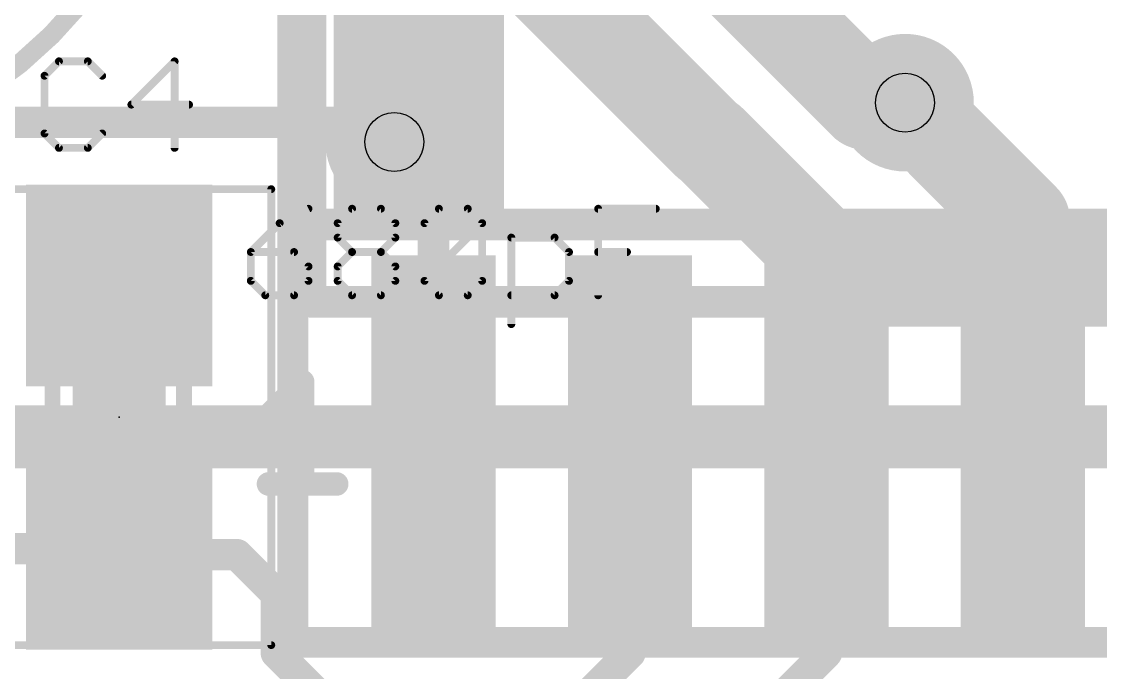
# Model space of a CAD drawing. Extents: x -25 to 82, y -12 to 21.
# Drawn here: x 17.02 to 24, y 4.07 to 8.27 of the extents above; entities that cross this region are included whole.
import ezdxf

# ---------------------------------------------------------------- set-up
doc = ezdxf.new("R2010")
doc.units = 0
for name, color, linetype in [('1', 12, 'CONTINUOUS'), ('16', 132, 'CONTINUOUS'), ('18', 110, 'CONTINUOUS'), ('21', 53, 'CONTINUOUS'), ('23', 53, 'CONTINUOUS'), ('25', 253, 'CONTINUOUS'), ('27', 253, 'CONTINUOUS'), ('29', 253, 'CONTINUOUS'), ('31', 253, 'CONTINUOUS'), ('35', 253, 'CONTINUOUS'), ('39', 12, 'CONTINUOUS'), ('44', 253, 'CONTINUOUS'), ('51', 53, 'CONTINUOUS')]:
    doc.layers.add(name, color=color, linetype=linetype)

# ---------------------------------------------------------------- blocks, each defined once
blk = doc.blocks.new('RECT')
blk.add_solid([(-0.5, -0.5), (0.5, -0.5), (-0.5, 0.5), (0.5, 0.5)])
blk = doc.blocks.new('ROUNDV')
at = {"const_width": 0.5}
blk.add_lwpolyline([(0, -0.25, 1), (0, 0.25, 1), (0, -0.25)], format="xyb", dxfattribs=at)

msp = doc.modelspace()

# ---------------------------------------------------------------- linework, layer by layer
at = {"layer": '1'}
for points, const_width in [([(22.8408, 7.8548, 1), (22.6252, 7.6392)], 0.3048), ([(19.4669, 7.5289, 1), (19.3951, 7.4571)], 0.1016), ([(19.7358, 7.239, 1), (19.6342, 7.239)], 0.1016), ([(19.6491, 7.2031, 1), (19.7209, 7.2749)], 0.1016), ([(23.6474, 6.985, 1), (23.3426, 6.985)], 0.3048), ([(23.3872, 6.8772, 1), (23.6028, 7.0928)], 0.3048), ([(22.3012, 5.588, 1), (22.1488, 5.588)], 0.1524), ([(21.0058, 5.56, 1), (20.9042, 5.56)], 0.1016), ([(22.2758, 5.56, 1), (22.1742, 5.56)], 0.1016), ([(23.3426, 5.56, 1), (23.6474, 5.56)], 0.3048), ([(19.6342, 5.56, 1), (19.7358, 5.56)], 0.1016), ([(22.1488, 5.56, 1), (22.3012, 5.56)], 0.1524), ([(17.6889, 4.9009, 1), (17.6171, 4.8291)], 0.1016), ([(17.653, 4.8142, 1), (17.653, 4.9158)], 0.1016), ([(17.692, 4.8768, 1), (17.692, 4.7752)], 0.1016), ([(17.6561, 4.7901, 1), (17.7279, 4.8619)], 0.1016), ([(18.4509, 4.8619, 1), (18.3791, 4.7901)], 0.1016), ([(18.415, 4.7752, 1), (18.415, 4.8768)], 0.1016), ([(18.7198, 4.572, 1), (18.6182, 4.572)], 0.1016), ([(18.6331, 4.5361, 1), (18.7049, 4.6079)], 0.1016), ([(18.7049, 4.2269, 1), (18.6331, 4.1551)], 0.1016), ([(20.9909, 4.1551, 1), (20.9191, 4.2269)], 0.1016), ([(22.2609, 4.1551, 1), (22.1891, 4.2269)], 0.1016), ([(18.6182, 4.191, 1), (18.7198, 4.191)], 0.1016), ([(20.9042, 4.191, 1), (21.0058, 4.191)], 0.1016), ([(22.1742, 4.191, 1), (22.2758, 4.191)], 0.1016)]:
    msp.add_lwpolyline(points, format="xyb", dxfattribs=dict(at, const_width=const_width))
for points, const_width in [([(22.733, 7.747), (23.495, 6.985)], 0.6096), ([(19.431, 7.493), (19.685, 7.239)], 0.2032), ([(19.685, 7.239), (19.685, 5.56)], 0.2032), ([(23.495, 6.985), (23.495, 5.56)], 0.6096), ([(22.225, 5.56), (22.225, 5.588)], 0.3048), ([(20.955, 4.191), (20.955, 5.56)], 0.2032), ([(22.225, 4.191), (22.225, 5.56)], 0.2032), ([(15.621, 4.865), (17.653, 4.865)], 0.2032), ([(17.692, 4.826), (17.653, 4.865)], 0.2032), ([(18.415, 4.826), (17.692, 4.826)], 0.2032), ([(18.669, 4.572), (18.415, 4.826)], 0.2032), ([(18.669, 4.191), (18.669, 4.572)], 0.2032), ([(18.923, 3.937), (18.669, 4.191)], 0.2032), ([(20.574, 2.54), (22.225, 4.191)], 0.2032), ([(20.701, 3.937), (20.955, 4.191)], 0.2032)]:
    msp.add_lwpolyline(points, dxfattribs=dict(at, const_width=const_width))
at = {"layer": '16'}
for points, const_width in [([(14.986, 15.24), (22.479, 7.747)], 0.6096), ([(14.605, 14.351), (21.463, 7.493)], 0.6096), ([(22.479, 7.747), (22.733, 7.747)], 0.6096), ([(19.304, 7.62), (19.431, 7.493)], 0.254), ([(21.47, 7.493), (22.359, 6.604)], 0.6096), ([(13.335, 7.62), (19.304, 7.62)], 0.2032), ([(21.463, 7.493), (21.47, 7.493)], 0.4064), ([(22.359, 6.604), (29.464, 6.604)], 0.6096), ([(9.525, 5.588), (29.845, 5.588)], 0.4064)]:
    msp.add_lwpolyline(points, dxfattribs=dict(at, const_width=const_width))
for points, const_width in [([(22.479, 7.8994, 1), (22.479, 7.5946)], 0.3048), ([(22.733, 7.5946, 1), (22.733, 7.8994)], 0.3048), ([(22.3712, 7.6392, 1), (22.5868, 7.8548)], 0.3048), ([(19.3489, 7.6649, 1), (19.2591, 7.5751)], 0.127), ([(21.5778, 7.6008, 1), (21.3622, 7.3852)], 0.3048), ([(21.3552, 7.3852, 1), (21.5708, 7.6008)], 0.3048), ([(19.304, 7.5692, 1), (19.304, 7.6708)], 0.1016), ([(21.463, 7.5946, 1), (21.463, 7.3914)], 0.2032), ([(21.47, 7.3914, 1), (21.47, 7.5946)], 0.2032), ([(19.3861, 7.4481, 1), (19.4759, 7.5379)], 0.127), ([(22.359, 6.7564, 1), (22.359, 6.4516)], 0.3048), ([(22.2512, 6.4962, 1), (22.4668, 6.7118)], 0.3048)]:
    msp.add_lwpolyline(points, format="xyb", dxfattribs=dict(at, const_width=const_width))
at = {"layer": '21'}
for points, const_width in [([(18.6182, 5.7238), (18.8385, 5.9442)], 0.1524), ([(18.8385, 5.9442), (18.8385, 5.2832)], 0.1524), ([(17.6225, 5.715), (17.6835, 5.715)], 0.5588), ([(18.6182, 5.2832), (19.0588, 5.2832)], 0.1524)]:
    msp.add_lwpolyline(points, dxfattribs=dict(at, const_width=const_width))
for points, const_width in [([(18.8766, 5.9442, 1), (18.8004, 5.9442)], 0.0762), ([(18.8655, 5.9172, 1), (18.8116, 5.9711)], 0.0762), ([(17.6225, 5.8547, 1), (17.6225, 5.5753)], 0.2794), ([(17.6835, 5.5753, 1), (17.6835, 5.8547)], 0.2794), ([(18.5913, 5.7508, 1), (18.6451, 5.6969)], 0.0762), ([(18.6182, 5.3213, 1), (18.6182, 5.2451)], 0.0762), ([(18.8004, 5.2832, 1), (18.8766, 5.2832)], 0.0762), ([(19.0588, 5.2451, 1), (19.0588, 5.3213)], 0.0762)]:
    msp.add_lwpolyline(points, format="xyb", dxfattribs=dict(at, const_width=const_width))
at = {"layer": '23'}
msp.add_point((17.653, 5.715), dxfattribs=at)
at = {"layer": '25', "const_width": 0.0508}
for points in [[(17.2636, 8.0142), (17.1704, 7.921)], [(17.45, 8.0142), (17.2636, 8.0142)], [(17.5433, 7.921), (17.45, 8.0142)], [(18.0113, 8.0142), (17.7317, 7.7345)], [(18.0113, 7.4549), (18.0113, 8.0142)], [(17.1704, 7.921), (17.1704, 7.5481)], [(17.7317, 7.7345), (18.1046, 7.7345)], [(17.1704, 7.5481), (17.2636, 7.4549)], [(17.45, 7.4549), (17.5433, 7.5481)], [(17.2636, 7.4549), (17.45, 7.4549)]]:
    msp.add_lwpolyline(points, dxfattribs=at)
at = {"layer": '25', "const_width": 0.0254}
for points in [[(17.2636, 8.0269, 1), (17.2636, 8.0015)], [(17.2726, 8.0052, 1), (17.2546, 8.0232)], [(17.459, 8.0232, 1), (17.4411, 8.0052)], [(17.45, 8.0015, 1), (17.45, 8.0269)], [(18.024, 8.0142, 1), (17.9986, 8.0142)], [(18.0203, 8.0052, 1), (18.0024, 8.0232)], [(17.1831, 7.921, 1), (17.1577, 7.921)], [(17.1614, 7.9299, 1), (17.1794, 7.912)], [(17.5343, 7.912, 1), (17.5522, 7.9299)], [(17.7317, 7.7472, 1), (17.7317, 7.7218)], [(17.7227, 7.7435, 1), (17.7407, 7.7256)], [(18.1046, 7.7218, 1), (18.1046, 7.7472)], [(17.1794, 7.5571, 1), (17.1614, 7.5391)], [(17.1577, 7.5481, 1), (17.1831, 7.5481)], [(17.5522, 7.5391, 1), (17.5343, 7.5571)], [(17.2636, 7.4676, 1), (17.2636, 7.4422)], [(17.2546, 7.4459, 1), (17.2726, 7.4639)], [(17.4411, 7.4639, 1), (17.459, 7.4459)], [(17.45, 7.4422, 1), (17.45, 7.4676)], [(17.9986, 7.4549, 1), (18.024, 7.4549)]]:
    msp.add_lwpolyline(points, format="xyb", dxfattribs=at)
at = {"layer": '27', "const_width": 0.0508}
for points in [[(18.8768, 7.0617), (18.6903, 6.9685)], [(19.0652, 6.9685), (19.1584, 7.0617)], [(19.1584, 7.0617), (19.3448, 7.0617)], [(19.3448, 7.0617), (19.4381, 6.9685)], [(19.6265, 6.9685), (19.7197, 7.0617)], [(19.7197, 7.0617), (19.9062, 7.0617)], [(19.9062, 7.0617), (19.9994, 6.9685)], [(20.7491, 6.5024), (20.7491, 7.0617)], [(20.7491, 7.0617), (21.122, 7.0617)], [(18.6903, 6.9685), (18.5039, 6.782)], [(19.0652, 6.8753), (19.0652, 6.9685)], [(19.4381, 6.9685), (19.4381, 6.8753)], [(19.6265, 6.5956), (19.6265, 6.9685)], [(19.6265, 6.5956), (19.9994, 6.9685)], [(19.9994, 6.9685), (19.9994, 6.5956)], [(19.1584, 6.782), (19.0652, 6.8753)], [(19.4381, 6.8753), (19.3448, 6.782)], [(20.1878, 6.316), (20.1878, 6.8753)], [(20.1878, 6.8753), (20.4675, 6.8753)], [(20.4675, 6.8753), (20.5607, 6.782)], [(18.5039, 6.782), (18.5039, 6.5956)], [(18.7835, 6.782), (18.5039, 6.782)], [(18.8768, 6.6888), (18.7835, 6.782)], [(19.0652, 6.6888), (19.1584, 6.782)], [(19.1584, 6.782), (19.3448, 6.782)], [(19.3448, 6.782), (19.4381, 6.6888)], [(20.5607, 6.782), (20.5607, 6.5956)], [(20.7491, 6.782), (20.9356, 6.782)], [(18.8768, 6.5956), (18.8768, 6.6888)], [(19.0652, 6.5956), (19.0652, 6.6888)], [(19.4381, 6.6888), (19.4381, 6.5956)], [(18.5039, 6.5956), (18.5971, 6.5024)], [(18.7835, 6.5024), (18.8768, 6.5956)], [(19.1584, 6.5024), (19.0652, 6.5956)], [(19.4381, 6.5956), (19.3448, 6.5024)], [(19.7197, 6.5024), (19.6265, 6.5956)], [(19.9994, 6.5956), (19.9062, 6.5024)], [(20.5607, 6.5956), (20.4675, 6.5024)], [(18.5971, 6.5024), (18.7835, 6.5024)], [(19.3448, 6.5024), (19.1584, 6.5024)], [(19.9062, 6.5024), (19.7197, 6.5024)], [(20.4675, 6.5024), (20.1878, 6.5024)]]:
    msp.add_lwpolyline(points, dxfattribs=at)
at = {"layer": '27', "const_width": 0.0254}
for points in [[(18.8824, 7.0503, 1), (18.8711, 7.073)], [(19.1584, 7.0744, 1), (19.1584, 7.049)], [(19.1674, 7.0527, 1), (19.1494, 7.0707)], [(19.3538, 7.0707, 1), (19.3359, 7.0527)], [(19.3448, 7.049, 1), (19.3448, 7.0744)], [(19.7197, 7.0744, 1), (19.7197, 7.049)], [(19.7287, 7.0527, 1), (19.7108, 7.0707)], [(19.9151, 7.0707, 1), (19.8972, 7.0527)], [(19.9062, 7.049, 1), (19.9062, 7.0744)], [(20.7618, 7.0617, 1), (20.7364, 7.0617)], [(20.7491, 7.0744, 1), (20.7491, 7.049)], [(21.122, 7.049, 1), (21.122, 7.0744)], [(18.6846, 6.9798, 1), (18.696, 6.9571)], [(18.6993, 6.9595, 1), (18.6813, 6.9774)], [(19.0779, 6.9685, 1), (19.0525, 6.9685)], [(19.0562, 6.9774, 1), (19.0742, 6.9595)], [(19.4508, 6.9685, 1), (19.4254, 6.9685)], [(19.4291, 6.9595, 1), (19.447, 6.9774)], [(19.6392, 6.9685, 1), (19.6138, 6.9685)], [(19.6175, 6.9774, 1), (19.6355, 6.9595)], [(20.0121, 6.9685, 1), (19.9867, 6.9685)], [(20.0083, 6.9595, 1), (19.9904, 6.9774)], [(19.9904, 6.9595, 1), (20.0083, 6.9774)], [(19.0742, 6.8842, 1), (19.0562, 6.8663)], [(19.0525, 6.8753, 1), (19.0779, 6.8753)], [(19.4254, 6.8753, 1), (19.4508, 6.8753)], [(19.447, 6.8663, 1), (19.4291, 6.8842)], [(20.2005, 6.8753, 1), (20.1751, 6.8753)], [(20.1878, 6.888, 1), (20.1878, 6.8626)], [(20.4764, 6.8842, 1), (20.4585, 6.8663)], [(20.4675, 6.8626, 1), (20.4675, 6.888)], [(18.5166, 6.782, 1), (18.4912, 6.782)], [(18.5039, 6.7947, 1), (18.5039, 6.7693)], [(18.4949, 6.791, 1), (18.5129, 6.7731)], [(18.7925, 6.791, 1), (18.7746, 6.7731)], [(18.7835, 6.7693, 1), (18.7835, 6.7947)], [(19.1584, 6.7947, 1), (19.1584, 6.7693)], [(19.1674, 6.7731, 1), (19.1494, 6.791)], [(19.1494, 6.7731, 1), (19.1674, 6.791)], [(19.3538, 6.791, 1), (19.3359, 6.7731)], [(19.3359, 6.791, 1), (19.3538, 6.7731)], [(19.3448, 6.7693, 1), (19.3448, 6.7947)], [(20.5734, 6.782, 1), (20.548, 6.782)], [(20.5517, 6.7731, 1), (20.5697, 6.791)], [(20.7491, 6.7947, 1), (20.7491, 6.7693)], [(20.9356, 6.7693, 1), (20.9356, 6.7947)], [(18.8895, 6.6888, 1), (18.8641, 6.6888)], [(18.8678, 6.6798, 1), (18.8857, 6.6978)], [(19.0779, 6.6888, 1), (19.0525, 6.6888)], [(19.0562, 6.6978, 1), (19.0742, 6.6798)], [(19.4508, 6.6888, 1), (19.4254, 6.6888)], [(19.4291, 6.6798, 1), (19.447, 6.6978)], [(18.5129, 6.6046, 1), (18.4949, 6.5866)], [(18.4912, 6.5956, 1), (18.5166, 6.5956)], [(18.8641, 6.5956, 1), (18.8895, 6.5956)], [(18.8857, 6.5866, 1), (18.8678, 6.6046)], [(19.0742, 6.6046, 1), (19.0562, 6.5866)], [(19.0525, 6.5956, 1), (19.0779, 6.5956)], [(19.4254, 6.5956, 1), (19.4508, 6.5956)], [(19.447, 6.5866, 1), (19.4291, 6.6046)], [(19.6355, 6.6046, 1), (19.6175, 6.5866)], [(19.6175, 6.6046, 1), (19.6355, 6.5866)], [(19.6138, 6.5956, 1), (19.6392, 6.5956)], [(19.9867, 6.5956, 1), (20.0121, 6.5956)], [(20.0083, 6.5866, 1), (19.9904, 6.6046)], [(20.548, 6.5956, 1), (20.5734, 6.5956)], [(20.5697, 6.5866, 1), (20.5517, 6.6046)], [(18.5971, 6.5151, 1), (18.5971, 6.4897)], [(18.5881, 6.4934, 1), (18.6061, 6.5114)], [(18.7746, 6.5114, 1), (18.7925, 6.4934)], [(18.7835, 6.4897, 1), (18.7835, 6.5151)], [(19.1584, 6.5151, 1), (19.1584, 6.4897)], [(19.1494, 6.4934, 1), (19.1674, 6.5114)], [(19.3359, 6.5114, 1), (19.3538, 6.4934)], [(19.3448, 6.4897, 1), (19.3448, 6.5151)], [(19.7197, 6.5151, 1), (19.7197, 6.4897)], [(19.7108, 6.4934, 1), (19.7287, 6.5114)], [(19.8972, 6.5114, 1), (19.9151, 6.4934)], [(19.9062, 6.4897, 1), (19.9062, 6.5151)], [(20.1878, 6.5151, 1), (20.1878, 6.4897)], [(20.4585, 6.5114, 1), (20.4764, 6.4934)], [(20.4675, 6.4897, 1), (20.4675, 6.5151)], [(20.7364, 6.5024, 1), (20.7618, 6.5024)], [(20.1751, 6.316, 1), (20.2005, 6.316)]]:
    msp.add_lwpolyline(points, format="xyb", dxfattribs=at)
at = {"layer": '39'}
for points, const_width in [([(18.775, 4.26), (18.775, 16.06)], 0.1998), ([(16.67, 7.188), (18.636, 7.188)], 0.0508), ([(18.636, 7.188), (18.636, 4.242)], 0.0508), ([(34.565, 4.26), (18.775, 4.26)], 0.1998), ([(18.636, 4.242), (16.67, 4.242)], 0.0508)]:
    msp.add_lwpolyline(points, dxfattribs=dict(at, const_width=const_width))
for points, const_width in [([(15.24, 7.366, 1), (15.24, 12.954, 1), (15.24, 7.366)], 0.127), ([(18.6487, 7.188, 1), (18.6233, 7.188)], 0.0254), ([(18.636, 7.1753, 1), (18.636, 7.2007)], 0.0254), ([(18.775, 4.3099, 1), (18.775, 4.21)], 0.0999), ([(18.6233, 4.242, 1), (18.6487, 4.242)], 0.0254), ([(18.636, 4.2293, 1), (18.636, 4.2547)], 0.0254), ([(18.7251, 4.26, 1), (18.825, 4.26)], 0.0999)]:
    msp.add_lwpolyline(points, format="xyb", dxfattribs=dict(at, const_width=const_width))
at = {"layer": '44'}
for centre in [(22.733, 7.747), (19.431, 7.493)]:
    msp.add_circle(centre, 0.1905, dxfattribs=at)
at = {"layer": '51'}
for points, const_width in [([(18.89, 6.96), (18.89, 13.86)], 0.2032), ([(18.89, 6.46), (18.89, 6.96)], 0.2032), ([(34.45, 6.96), (18.89, 6.96)], 0.2032), ([(34.45, 6.46), (18.89, 6.46)], 0.2032), ([(17.221, 5.359), (17.221, 6.071)], 0.1016), ([(18.072, 5.359), (18.072, 6.071)], 0.1016)]:
    msp.add_lwpolyline(points, dxfattribs=dict(at, const_width=const_width))
for points, const_width in [([(18.9408, 6.96, 1), (18.8392, 6.96)], 0.1016), ([(18.89, 7.0108, 1), (18.89, 6.9092)], 0.1016), ([(18.8392, 6.96, 1), (18.9408, 6.96)], 0.1016), ([(18.89, 6.5108, 1), (18.89, 6.4092)], 0.1016), ([(18.8392, 6.46, 1), (18.9408, 6.46)], 0.1016), ([(17.2464, 6.071, 1), (17.1956, 6.071)], 0.0508), ([(18.0974, 6.071, 1), (18.0466, 6.071)], 0.0508), ([(17.1956, 5.359, 1), (17.2464, 5.359)], 0.0508), ([(18.0466, 5.359, 1), (18.0974, 5.359)], 0.0508)]:
    msp.add_lwpolyline(points, format="xyb", dxfattribs=dict(at, const_width=const_width))

# ---------------------------------------------------------------- block references
at = {"layer": '1', "xscale": 1.1, "rotation": 90}
for p in [(17.653, 6.565), (17.653, 4.865)]:
    msp.add_blockref('RECT', p, dxfattribs=at)
at = {"layer": '1', "xscale": 0.6, "yscale": 2.2}
for p in [(19.685, 5.56), (20.955, 5.56), (22.225, 5.56), (23.495, 5.56)]:
    msp.add_blockref('RECT', p, dxfattribs=at)
at = {"layer": '18', "xscale": 0.889, "yscale": 0.889}
for p in [(22.733, 7.747), (22.733, 7.747), (19.431, 7.493), (19.431, 7.493)]:
    msp.add_blockref('ROUNDV', p, dxfattribs=at)
at = {"layer": '29', "xscale": 1.3032, "yscale": 1.2032, "rotation": 90}
for p in [(17.653, 6.565), (17.653, 4.865)]:
    msp.add_blockref('RECT', p, dxfattribs=at)
at = {"layer": '29', "xscale": 0.8032, "yscale": 2.4032}
for p in [(19.685, 5.56), (20.955, 5.56), (22.225, 5.56), (23.495, 5.56)]:
    msp.add_blockref('RECT', p, dxfattribs=at)
at = {"layer": '31', "xscale": 1.1, "rotation": 90}
for p in [(17.653, 6.565), (17.653, 4.865)]:
    msp.add_blockref('RECT', p, dxfattribs=at)
at = {"layer": '31', "xscale": 0.6, "yscale": 2.2}
for p in [(19.685, 5.56), (20.955, 5.56), (22.225, 5.56), (23.495, 5.56)]:
    msp.add_blockref('RECT', p, dxfattribs=at)
at = {"layer": '35', "xscale": 0.3998, "yscale": 0.6, "rotation": 90}
msp.add_blockref('RECT', (17.653, 5.715), dxfattribs=at)
at = {"layer": '51'}
for p, xscale, yscale in [((19.59, 10.36), 1.1, 6.8), ((19.685, 5.6), 0.4902, 1.5199), ((20.955, 5.6), 0.4902, 1.5199), ((22.225, 5.6), 0.4902, 1.5199), ((23.495, 5.6), 0.4902, 1.5199)]:
    msp.add_blockref('RECT', p, dxfattribs=dict(at, xscale=xscale, yscale=yscale))
at = {"layer": '51', "xscale": 0.5001, "yscale": 0.95, "rotation": 90}
for p in [(17.6479, 6.2953), (17.6479, 5.1269)]:
    msp.add_blockref('RECT', p, dxfattribs=at)

doc.saveas('drawing.dxf')
